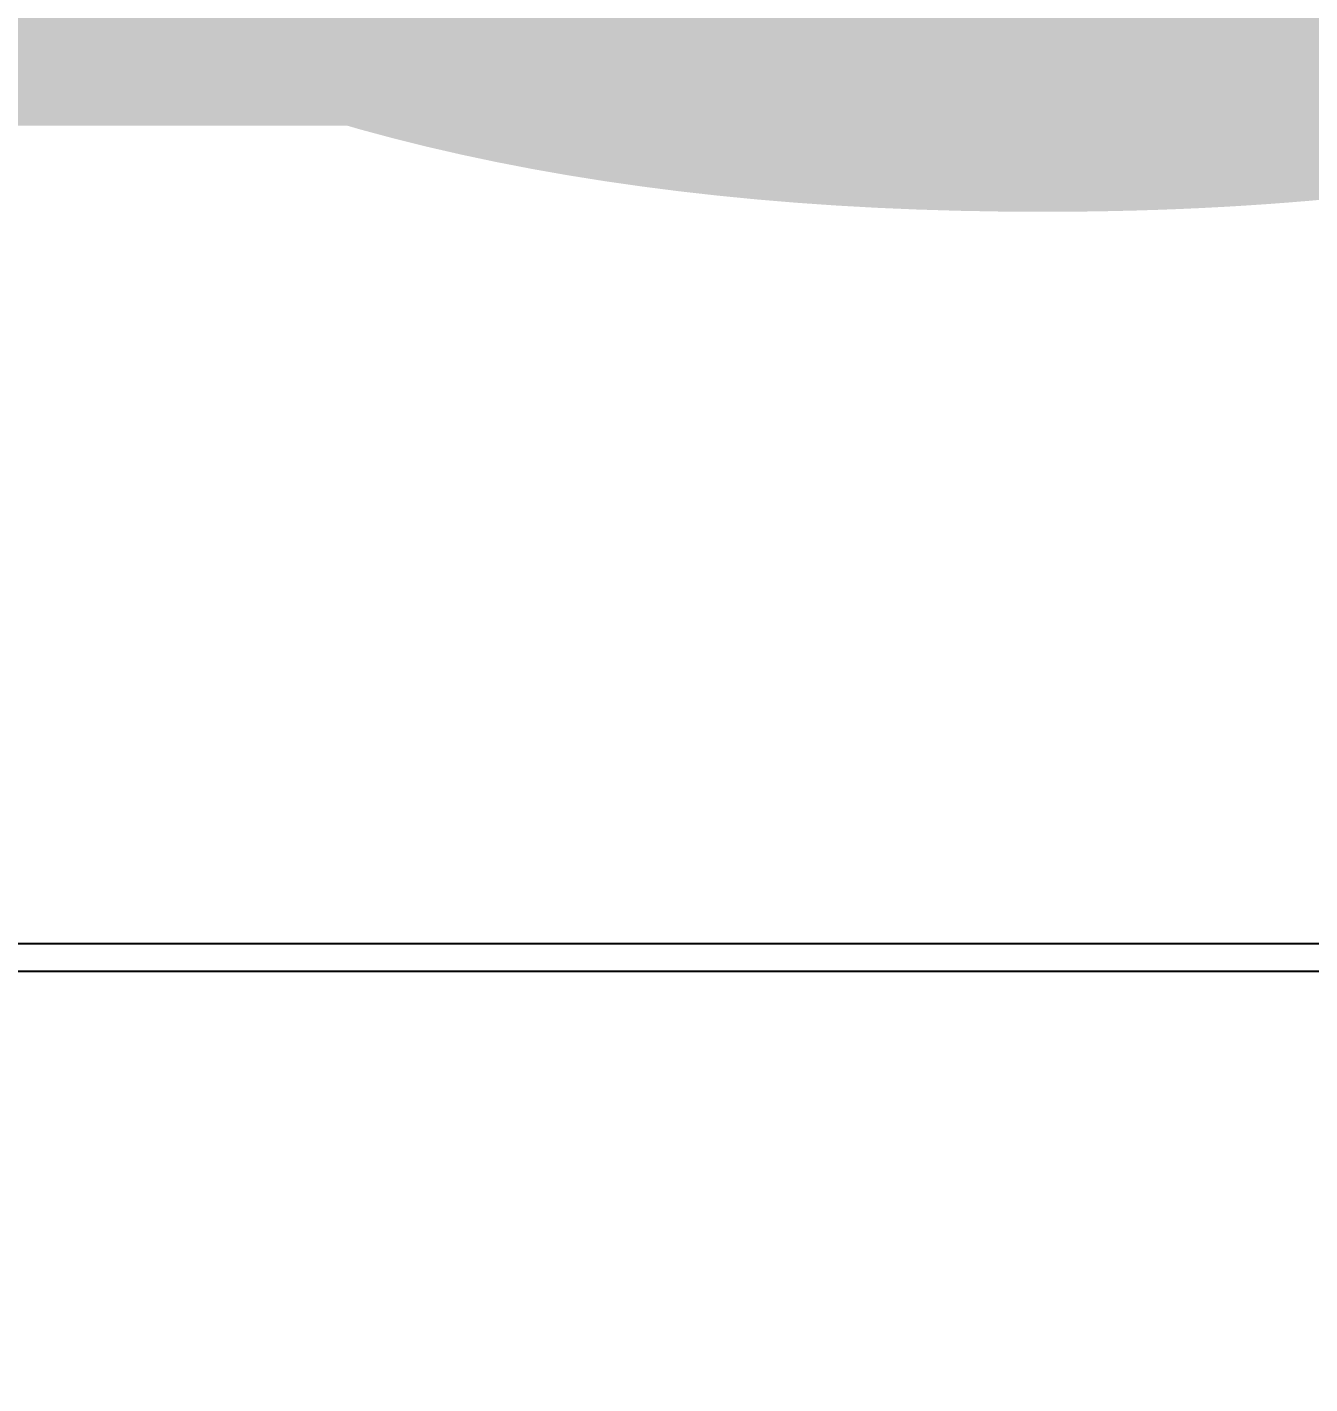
# Model space of a CAD drawing. Header units: feet. Extents: x -17 to 453, y -41 to 31.
# Drawn here: x 89.251 to 91.652, y -7.207 to -4.667 of the extents above; entities that cross this region are included whole.
import ezdxf
from ezdxf.enums import TextEntityAlignment as Align

# ---------------------------------------------------------------- set-up
doc = ezdxf.new("R2018")
doc.units = ezdxf.units.FT
doc.header["$MEASUREMENT"] = 0
doc.layers.add('G-ANNO-TEXT', color=1, linetype='Continuous')
doc.styles.add('NEI-A', font='arial.ttf')
doc.styles.get("Standard").update_dxf_attribs({"font": 'arial.ttf'})

# ---------------------------------------------------------------- blocks, each defined once
blk = doc.blocks.new('DETAIL_TITLE')
at = {"style": 'NEI-A', "flags": 8}
blk.add_attdef('#', text='', height=0.2, dxfattribs=at).set_placement((0.5922, -0.5109), align=Align.MIDDLE_CENTER)
at = {"lineweight": 30, "style": '', "flags": 104}
blk.add_attdef('DETAIL_TITLE', text='', height=0.2, dxfattribs=at).set_placement((0.9099, -0.5251), align=Align.BOTTOM_LEFT)
at = {"style": 'NEI-A'}
for tag, p in [('SCALE:', (0.9386, -0.7379)), ('1"_=_', (1.5474, -0.7379))]:
    blk.add_attdef(tag, text='', height=0.1, dxfattribs=at).set_placement(p, align=Align.BOTTOM_LEFT)

msp = doc.modelspace()

# ---------------------------------------------------------------- block references
at = {"layer": 'G-ANNO-TEXT'}
ref = msp.add_blockref('DETAIL_TITLE', (56.68533, 3.02609), dxfattribs=at)
lines = msp.add_mtext('{\\LMOTOR SUPPORT POST/END OF TRACKER GROUNDING (ABOVE GROUND)}', dxfattribs={"layer": '0', "insert": (57.59522, 2.80095), "char_height": 7.6528868, "attachment_point": 1})
ref.add_attrib('DETAIL_TITLE', '', (57.59522, 2.80095)).embed_mtext(lines)
ref = msp.add_blockref('DETAIL_TITLE', (67.50593, 3.02609), dxfattribs=at)
lines = msp.add_mtext('{\\LMOTOR SUPPORT POST/END OF TRACKER GROUNDING (ABOVE GROUND)}', dxfattribs={"layer": '0', "insert": (68.41583, 2.80095), "char_height": 7.6528868, "attachment_point": 1})
ref.add_attrib('DETAIL_TITLE', '', (68.41583, 2.80095)).embed_mtext(lines)
ref = msp.add_blockref('DETAIL_TITLE', (78.32654, 3.02609), dxfattribs=at)
lines = msp.add_mtext('{\\LMOTOR SUPPORT POST/END OF TRACKER GROUNDING (ABOVE GROUND)}', dxfattribs={"layer": '0', "insert": (79.23644, 2.80095), "char_height": 7.6528868, "attachment_point": 1})
ref.add_attrib('DETAIL_TITLE', '', (79.23644, 2.80095)).embed_mtext(lines)
ref = msp.add_blockref('DETAIL_TITLE', (45.86472, 2.97376), dxfattribs=at)
lines = msp.add_mtext('{\\LMOTOR SUPPORT POST/END OF TRACKER GROUNDING (ABOVE GROUND)}', dxfattribs={"layer": '0', "insert": (46.77461, 2.74862), "char_height": 7.6528868, "attachment_point": 1})
ref.add_attrib('DETAIL_TITLE', '', (46.77461, 2.74862)).embed_mtext(lines)

doc.saveas('drawing.dxf')
